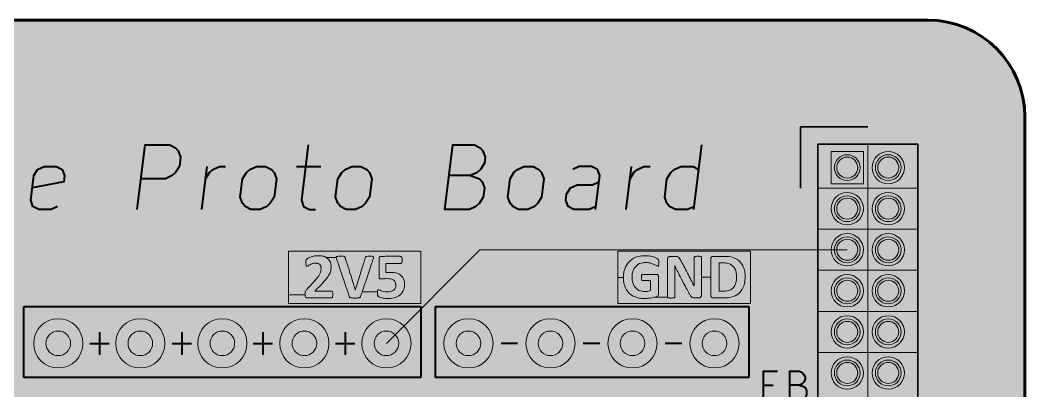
# Model space of a CAD drawing. Header units: millimetres. Extents: x 0 to 100, y -70 to 0.
# Drawn here: x 68.89 to 100, y -11.46 to 0 of the extents above; entities that cross this region are included whole.
import ezdxf

# ---------------------------------------------------------------- set-up
doc = ezdxf.new("R2010")
doc.units = ezdxf.units.MM
for name, color, linetype, lineweight, true_color in [('application board F.Cu', 8, 'Continuous', 18, 0x777779), ('application board F.Silkscreen', 18, 'Continuous', 40, 0x000000), ('application board pcb edge', 18, 'Continuous', 60, 0x000000), ('GPIO connector frame', 18, 'Continuous', 35, 0x000000), ('GPIO connector holes', 18, 'Continuous', 5, 0x000000), ('pcb board fill', 7, 'Continuous', 13, 0xefefef)]:
    doc.layers.add(name, color=color, linetype=linetype, lineweight=lineweight, true_color=true_color)

msp = doc.modelspace()

# ---------------------------------------------------------------- hatches: boundary and pattern name
at = {"layer": 'application board F.Silkscreen', "transparency": 33554687}
for points in [[(81.300373, -7.140269), (81.300373, -8.764467), (77.199628, -8.764467), (77.199628, -8.496007), (77.711226, -8.496007), (77.712462, -8.520347), (77.714993, -8.538991), (77.715791, -8.542261), (77.726044, -8.56278), (77.742886, -8.57787), (77.759264, -8.584577), (77.766369, -8.585161), (77.7822, -8.58573), (77.80601, -8.586274), (77.837056, -8.586786), (77.874591, -8.587257), (77.917871, -8.587681), (77.966151, -8.58805), (78.018684, -8.588354), (78.074727, -8.588587), (78.133533, -8.588741), (78.156812, -8.588777), (78.226073, -8.588855), (78.286484, -8.588894), (78.338666, -8.58888), (78.383241, -8.588802), (78.420828, -8.588648), (78.452048, -8.588404), (78.477524, -8.588059), (78.497874, -8.5876), (78.51372, -8.587015), (78.525684, -8.586291), (78.534385, -8.585416), (78.540444, -8.584377), (78.544483, -8.583163), (78.547122, -8.581761), (78.548122, -8.580975), (78.556165, -8.571349), (78.5619, -8.557813), (78.565613, -8.538964), (78.56759, -8.513402), (78.568121, -8.483015), (78.567911, -8.45755), (78.567075, -8.43928), (78.565306, -8.425936), (78.562297, -8.415249), (78.557739, -8.404948), (78.557467, -8.404406), (78.546812, -8.383277), (78.282821, -8.382054), (78.233806, -8.381764), (78.187744, -8.381372), (78.145484, -8.380891), (78.107877, -8.380338), (78.07577, -8.379729), (78.050014, -8.379078), (78.031456, -8.3784), (78.020946, -8.377713), (78.01883, -8.37725), (78.022037, -8.372936), (78.030955, -8.363107), (78.044524, -8.348876), (78.061687, -8.331352), (78.080845, -8.31218), (78.147375, -8.24542), (78.206848, -8.184015), (78.259664, -8.127479), (78.306224, -8.075331), (78.346928, -8.027086), (78.382178, -7.982261), (78.412372, -7.940373), (78.437913, -7.900938), (78.459199, -7.863473), (78.469472, -7.843046), (78.484804, -7.809039), (78.49624, -7.778255), (78.504382, -7.748057), (78.50983, -7.71581), (78.513184, -7.67888), (78.514758, -7.644383), (78.515575, -7.614098), (78.515693, -7.590999), (78.514964, -7.572816), (78.513243, -7.557281), (78.510382, -7.542124), (78.507306, -7.529265), (78.494996, -7.488646), (78.479598, -7.454382), (78.459425, -7.423463), (78.432788, -7.392877), (78.42821, -7.388212), (78.407862, -7.368589), (78.390167, -7.353956), (78.37184, -7.341929), (78.362557, -7.337001), (78.678564, -7.337001), (78.680754, -7.353198), (78.683905, -7.366455), (78.686272, -7.374246), (78.691474, -7.390454), (78.699325, -7.414517), (78.709638, -7.445878), (78.722229, -7.483975), (78.73691, -7.528249), (78.753496, -7.57814), (78.7718, -7.63309), (78.791637, -7.692537), (78.81282, -7.755922), (78.835163, -7.822686), (78.85848, -7.892269), (78.882585, -7.96411), (78.887197, -7.977846), (78.919843, -8.074909), (78.949736, -8.163478), (78.97686, -8.243504), (79.001198, -8.314938), (79.022731, -8.377731), (79.041444, -8.431833), (79.05732, -8.477195), (79.070341, -8.513768), (79.08049, -8.541504), (79.08775, -8.560352), (79.092104, -8.570265), (79.093057, -8.571746), (79.101712, -8.578292), (79.113774, -8.583455), (79.130219, -8.58735), (79.152022, -8.590093), (79.180156, -8.591797), (79.215597, -8.592578), (79.25932, -8.592551), (79.268941, -8.59246), (79.306195, -8.591957), (79.335225, -8.591272), (79.357277, -8.590317), (79.373597, -8.589007), (79.385432, -8.587257), (79.394028, -8.584979), (79.397609, -8.583567), (79.41082, -8.575713), (79.420864, -8.56636), (79.421964, -8.564797), (79.424594, -8.558536), (79.429981, -8.543927), (79.437908, -8.521614), (79.448161, -8.492241), (79.460523, -8.456452), (79.474779, -8.41489), (79.480407, -8.3984), (79.956148, -8.3984), (79.956192, -8.42197), (79.956528, -8.443317), (79.957372, -8.475242), (79.958963, -8.499265), (79.961942, -8.516952), (79.966953, -8.529873), (79.974635, -8.539594), (79.985632, -8.547683), (80.000585, -8.555708), (80.003036, -8.556918), (80.025699, -8.566345), (80.055224, -8.576101), (80.089059, -8.585484), (80.124654, -8.593791), (80.159455, -8.60032), (80.162582, -8.600815), (80.190827, -8.604057), (80.225524, -8.606263), (80.264089, -8.607428), (80.303938, -8.607549), (80.342486, -8.606625), (80.377149, -8.60465), (80.405342, -8.601623), (80.408587, -8.601121), (80.474713, -8.586515), (80.536051, -8.565143), (80.592021, -8.537426), (80.642043, -8.503787), (80.685535, -8.464647), (80.721917, -8.420428), (80.750608, -8.371553), (80.762467, -8.343982), (80.773204, -8.313745), (80.780943, -8.286522), (80.786117, -8.259635), (80.789162, -8.230407), (80.790513, -8.196162), (80.790689, -8.17019), (80.790406, -8.138519), (80.789541, -8.114039), (80.787885, -8.094479), (80.785234, -8.077567), (80.781379, -8.061031), (80.780442, -8.057554), (80.761141, -8.00357), (80.734587, -7.95566), (80.700886, -7.91393), (80.66014, -7.878488), (80.612453, -7.849442), (80.558324, -7.827031), (80.52539, -7.817078), (80.492672, -7.809531), (80.45832, -7.804179), (80.420484, -7.800809), (80.377313, -7.799209), (80.326957, -7.799166), (80.31662, -7.799314), (80.215996, -7.800946), (80.215996, -7.523826), (80.688836, -7.523826), (80.69841, -7.511654), (80.705594, -7.498941), (80.71067, -7.481109), (80.713832, -7.456953), (80.71527, -7.42527), (80.7154, -7.405238), (80.714178, -7.370757), (80.710551, -7.344559), (80.704187, -7.32569), (80.694754, -7.313194), (80.681919, -7.306114), (80.680876, -7.305794), (80.672374, -7.304707), (80.655512, -7.30379), (80.631267, -7.303039), (80.600614, -7.302446), (80.564532, -7.302008), (80.523996, -7.301719), (80.479982, -7.301573), (80.433469, -7.301565), (80.385432, -7.301689), (80.336847, -7.301941), (80.288692, -7.302315), (80.241943, -7.302804), (80.197577, -7.303405), (80.15657, -7.304112), (80.119899, -7.304919), (80.088541, -7.305821), (80.063471, -7.306812), (80.045668, -7.307888), (80.036107, -7.309042), (80.035099, -7.309351), (80.024092, -7.317444), (80.014461, -7.32948), (80.01379, -7.33066), (80.012081, -7.334267), (80.010616, -7.338833), (80.009377, -7.345068), (80.008345, -7.353682), (80.007501, -7.365388), (80.006826, -7.380894), (80.006303, -7.400913), (80.005911, -7.426154), (80.005632, -7.457328), (80.005448, -7.495146), (80.00534, -7.54032), (80.005289, -7.593558), (80.005276, -7.654046), (80.005331, -7.707515), (80.005489, -7.758432), (80.00574, -7.805964), (80.006076, -7.84928), (80.006486, -7.887549), (80.006962, -7.919941), (80.007495, -7.945625), (80.008074, -7.963768), (80.00869, -7.973542), (80.008896, -7.974774), (80.015694, -7.987619), (80.028228, -7.996011), (80.047449, -8.00028), (80.07431, -8.000754), (80.082877, -8.000282), (80.138054, -7.997052), (80.189879, -7.994916), (80.237264, -7.993876), (80.279116, -7.993939), (80.314346, -7.995109), (80.341862, -7.997389), (80.353319, -7.999121), (80.399026, -8.011337), (80.437247, -8.029341), (80.468039, -8.053194), (80.49146, -8.082957), (80.507565, -8.11869), (80.516411, -8.160455), (80.517707, -8.174925), (80.517062, -8.223358), (80.508732, -8.266322), (80.492845, -8.303702), (80.469529, -8.33538), (80.438913, -8.361241), (80.401124, -8.381168), (80.35629, -8.395045), (80.30454, -8.402756), (80.264875, -8.404421), (80.197356, -8.400771), (80.13343, -8.388993), (80.071155, -8.368648), (80.032775, -8.35166), (80.00946, -8.341151), (79.9925, -8.335862), (79.980335, -8.335812), (79.971404, -8.34102), (79.964148, -8.351505), (79.963631, -8.352498), (79.960344, -8.360141), (79.95809, -8.369198), (79.956736, -8.38138), (79.956148, -8.3984), (79.480407, -8.3984), (79.490713, -8.368201), (79.50811, -8.317027), (79.526752, -8.262013), (79.546426, -8.203803), (79.566915, -8.14304), (79.588004, -8.08037), (79.609476, -8.016435), (79.631116, -7.951879), (79.652709, -7.887348), (79.674038, -7.823484), (79.694888, -7.760931), (79.715044, -7.700334), (79.734288, -7.642337), (79.752407, -7.587583), (79.769184, -7.536717), (79.784403, -7.490383), (79.79785, -7.449224), (79.809307, -7.413884), (79.818559, -7.385008), (79.825391, -7.363239), (79.829586, -7.349222), (79.830919, -7.343885), (79.831707, -7.329142), (79.829046, -7.319857), (79.824041, -7.314063), (79.810779, -7.307014), (79.78918, -7.301788), (79.760226, -7.298501), (79.724896, -7.297266), (79.687218, -7.298058), (79.652165, -7.300336), (79.625574, -7.303827), (79.606488, -7.308776), (79.59395, -7.315423), (79.587317, -7.323359), (79.585351, -7.32896), (79.580766, -7.343017), (79.573747, -7.36494), (79.564478, -7.39414), (79.553145, -7.430028), (79.539934, -7.472013), (79.525029, -7.519506), (79.508615, -7.571918), (79.490878, -7.628659), (79.472004, -7.68914), (79.452176, -7.75277), (79.431581, -7.81896), (79.427646, -7.831618), (79.406961, -7.898106), (79.387027, -7.962064), (79.368028, -8.02291), (79.350146, -8.080063), (79.333566, -8.132941), (79.318469, -8.180962), (79.30504, -8.223545), (79.293461, -8.260107), (79.283916, -8.290068), (79.276588, -8.312844), (79.27166, -8.327856), (79.269315, -8.334519), (79.269172, -8.3348), (79.267354, -8.33087), (79.262897, -8.318479), (79.255987, -8.298203), (79.246811, -8.270621), (79.235557, -8.236309), (79.222411, -8.195845), (79.20756, -8.149806), (79.19119, -8.09877), (79.173489, -8.043313), (79.154644, -7.984014), (79.13484, -7.92145), (79.114266, -7.856198), (79.112883, -7.851802), (79.092077, -7.785712), (79.071933, -7.721801), (79.05265, -7.660694), (79.034425, -7.603015), (79.017456, -7.549387), (79.001941, -7.500435), (78.988078, -7.456781), (78.976065, -7.419051), (78.9661, -7.387868), (78.95838, -7.363856), (78.953105, -7.347638), (78.950485, -7.339879), (78.945454, -7.327531), (78.939736, -7.317967), (78.932127, -7.310835), (78.921419, -7.30578), (78.906408, -7.302448), (78.885885, -7.300485), (78.858647, -7.299538), (78.823485, -7.299253), (78.811988, -7.299243), (78.771188, -7.299579), (78.739016, -7.300876), (78.714643, -7.303569), (78.697239, -7.308094), (78.685977, -7.314884), (78.680028, -7.324375), (78.678564, -7.337001), (78.362557, -7.337001), (78.349595, -7.33012), (78.345244, -7.32799), (78.31386, -7.313718), (78.284679, -7.302849), (78.255577, -7.294967), (78.22443, -7.289657), (78.189117, -7.286501), (78.147514, -7.285084), (78.125373, -7.284902), (78.091432, -7.284979), (78.064779, -7.285502), (78.043238, -7.286638), (78.02463, -7.288557), (78.006779, -7.291428), (77.987505, -7.295419), (77.986249, -7.2957), (77.940201, -7.307508), (77.895673, -7.321761), (77.854226, -7.337794), (77.817422, -7.35494), (77.786821, -7.372534), (77.763984, -7.389909), (77.762833, -7.39099), (77.751986, -7.402999), (77.744147, -7.416358), (77.738961, -7.432684), (77.736072, -7.453596), (77.735125, -7.480713), (77.73572, -7.514355), (77.737693, -7.550106), (77.741286, -7.576987), (77.746949, -7.595528), (77.755132, -7.606256), (77.766285, -7.609699), (77.780856, -7.606387), (77.799297, -7.596848), (77.803631, -7.594149), (77.831183, -7.577925), (77.862673, -7.56149), (77.894879, -7.546387), (77.924577, -7.534157), (77.940698, -7.528575), (77.966188, -7.522436), (77.99681, -7.517809), (78.021764, -7.515675), (78.046526, -7.514728), (78.065351, -7.515254), (78.081703, -7.51757), (78.099043, -7.521993), (78.102666, -7.523076), (78.137316, -7.538097), (78.165654, -7.560165), (78.187603, -7.589214), (78.192585, -7.598574), (78.198298, -7.610902), (78.20209, -7.621818), (78.20435, -7.633773), (78.205465, -7.649221), (78.205822, -7.670614), (78.205839, -7.682457), (78.204308, -7.72241), (78.19921, -7.757475), (78.189707, -7.791113), (78.174964, -7.826786), (78.166986, -7.843252), (78.155847, -7.864877), (78.144599, -7.885204), (78.132638, -7.904988), (78.119361, -7.924983), (78.104165, -7.945943), (78.086445, -7.968624), (78.065599, -7.99378), (78.041022, -8.022165), (78.012111, -8.054535), (77.978263, -8.091643), (77.938874, -8.134244), (77.906005, -8.169533), (77.875193, -8.202697), (77.845812, -8.234614), (77.818623, -8.264437), (77.794386, -8.29132), (77.773862, -8.314415), (77.75781, -8.332876), (77.746991, -8.345855), (77.743074, -8.351024), (77.732212, -8.369171), (77.722746, -8.388821), (77.718214, -8.401077), (77.714779, -8.418505), (77.712436, -8.442116), (77.711235, -8.46894), (77.711226, -8.496007), (77.199628, -8.496007), (77.199628, -7.140269)], [(91.500373, -7.140269), (91.500373, -8.764467), (87.399628, -8.764467), (87.399628, -7.959471), (87.572708, -7.959471), (87.572788, -7.998028), (87.573096, -8.028721), (87.573732, -8.053153), (87.574795, -8.07293), (87.576384, -8.089656), (87.578601, -8.104937), (87.581544, -8.120376), (87.583189, -8.128065), (87.604337, -8.205742), (87.632262, -8.276847), (87.666879, -8.341296), (87.708106, -8.399008), (87.755857, -8.4499), (87.810049, -8.493889), (87.870599, -8.530893), (87.937421, -8.560829), (88.010431, -8.583614), (88.057048, -8.593796), (88.08038, -8.598096), (88.099429, -8.601363), (88.116061, -8.603719), (88.132142, -8.605284), (88.149535, -8.606181), (88.170108, -8.60653), (88.195725, -8.606454), (88.228252, -8.606074), (88.242506, -8.60588), (88.284353, -8.605024), (88.318851, -8.603628), (88.348114, -8.601541), (88.374256, -8.59861), (88.399391, -8.594683), (88.400195, -8.594541), (88.447143, -8.585357), (88.492411, -8.574915), (88.528627, -8.565217), (88.933856, -8.565217), (88.944156, -8.574813), (88.956085, -8.582271), (88.970778, -8.587117), (88.971384, -8.587223), (88.983952, -8.589604), (88.992449, -8.591728), (88.993047, -8.591947), (89.001948, -8.593284), (89.017984, -8.593691), (89.038878, -8.5933), (89.062354, -8.592242), (89.086134, -8.590648), (89.107943, -8.588651), (89.125504, -8.586381), (89.13654, -8.58397), (89.137472, -8.583612), (89.142232, -8.581797), (89.146452, -8.580297), (89.150161, -8.578563), (89.153389, -8.576046), (89.156167, -8.572196), (89.158525, -8.566464), (89.160491, -8.558301), (89.162098, -8.547158), (89.163373, -8.532485), (89.164348, -8.513732), (89.165052, -8.490352), (89.165515, -8.461794), (89.165767, -8.427509), (89.165839, -8.386947), (89.16576, -8.339561), (89.16556, -8.284799), (89.165269, -8.222113), (89.164916, -8.150955), (89.164605, -8.086273), (89.164261, -8.019826), (89.163863, -7.955931), (89.16342, -7.895243), (89.162939, -7.838413), (89.162427, -7.786093), (89.161894, -7.738935), (89.161345, -7.697592), (89.16079, -7.662716), (89.160235, -7.634958), (89.159689, -7.614971), (89.159159, -7.603407), (89.158849, -7.600774), (89.157611, -7.59268), (89.159437, -7.590119), (89.163094, -7.594195), (89.168699, -7.604876), (89.174984, -7.619715), (89.182775, -7.639109), (89.192179, -7.660984), (89.203465, -7.685871), (89.216901, -7.714303), (89.232756, -7.746812), (89.251298, -7.78393), (89.272795, -7.826191), (89.297516, -7.874125), (89.325729, -7.928266), (89.357702, -7.989147), (89.393704, -8.057298), (89.431595, -8.12872), (89.460068, -8.182238), (89.487676, -8.234005), (89.514038, -8.283312), (89.538771, -8.329454), (89.561496, -8.371721), (89.581829, -8.409407), (89.599391, -8.441803), (89.613799, -8.468202), (89.624672, -8.487896), (89.63163, -8.500178), (89.633077, -8.502607), (89.646083, -8.521711), (89.660897, -8.540335), (89.67453, -8.554752), (89.675807, -8.555901), (89.689037, -8.566558), (89.702435, -8.57472), (89.717496, -8.580703), (89.735715, -8.584822), (89.758586, -8.587393), (89.787605, -8.588733), (89.824264, -8.589156), (89.833233, -8.589158), (89.869952, -8.588806), (89.898592, -8.587665), (89.920533, -8.585462), (89.937154, -8.581921), (89.949832, -8.57677), (89.959947, -8.569733), (89.967148, -8.562529), (89.970428, -8.558933), (89.973376, -8.555586), (89.976009, -8.551991), (89.978346, -8.547648), (89.980403, -8.542059), (89.9822, -8.534727), (89.983752, -8.525152), (89.985079, -8.512837), (89.986198, -8.497282), (89.987126, -8.47799), (89.987881, -8.454462), (89.988481, -8.426199), (89.988944, -8.392704), (89.989287, -8.353478), (89.989528, -8.308022), (89.989685, -8.255838), (89.989775, -8.196428), (89.989816, -8.129293), (89.989826, -8.053936), (89.989823, -7.969857), (89.989822, -7.944066), (90.273938, -7.944066), (90.273947, -8.031689), (90.273978, -8.110335), (90.274037, -8.180499), (90.27413, -8.242675), (90.274263, -8.297356), (90.274443, -8.345036), (90.274676, -8.386209), (90.274968, -8.42137), (90.275324, -8.451013), (90.275751, -8.47563), (90.276256, -8.495717), (90.276843, -8.511767), (90.277521, -8.524275), (90.278293, -8.533733), (90.279168, -8.540637), (90.28015, -8.54548), (90.281246, -8.548756), (90.281449, -8.549203), (90.295536, -8.568075), (90.316993, -8.581745), (90.325616, -8.585004), (90.332764, -8.585783), (90.348376, -8.586437), (90.371445, -8.586956), (90.400967, -8.58733), (90.435934, -8.58755), (90.475342, -8.587605), (90.518183, -8.587487), (90.555686, -8.587248), (90.611517, -8.586735), (90.658827, -8.586133), (90.698567, -8.585411), (90.731686, -8.584533), (90.759134, -8.583467), (90.781862, -8.582178), (90.800819, -8.580632), (90.816956, -8.578797), (90.824666, -8.577699), (90.898832, -8.563677), (90.965341, -8.545255), (91.025128, -8.522014), (91.07913, -8.493535), (91.128282, -8.4594), (91.169115, -8.423527), (91.212767, -8.374847), (91.249877, -8.32006), (91.280596, -8.258855), (91.305078, -8.190921), (91.323473, -8.115946), (91.325836, -8.103415), (91.330215, -8.072411), (91.333535, -8.034881), (91.335779, -7.992964), (91.336932, -7.948798), (91.336975, -7.904521), (91.335893, -7.86227), (91.333667, -7.824183), (91.330282, -7.792398), (91.328387, -7.780781), (91.315711, -7.723192), (91.300211, -7.671751), (91.280873, -7.623312), (91.270753, -7.601866), (91.236406, -7.542107), (91.195628, -7.489115), (91.14834, -7.442842), (91.094468, -7.403237), (91.033933, -7.37025), (90.96666, -7.343832), (90.892572, -7.323933), (90.825631, -7.312303), (90.809306, -7.310351), (90.791034, -7.308727), (90.769831, -7.3074), (90.74471, -7.306343), (90.714688, -7.305526), (90.678778, -7.30492), (90.635995, -7.304495), (90.585355, -7.304223), (90.548584, -7.304116), (90.497161, -7.304016), (90.454345, -7.303983), (90.419272, -7.30405), (90.391078, -7.304252), (90.368899, -7.304622), (90.351871, -7.305193), (90.339129, -7.306), (90.329811, -7.307077), (90.323053, -7.308456), (90.317989, -7.310172), (90.313757, -7.312259), (90.311836, -7.313362), (90.297723, -7.324217), (90.285499, -7.337647), (90.284608, -7.338922), (90.273938, -7.354756), (90.273938, -7.944066), (89.989822, -7.944066), (89.989821, -7.924108), (89.989818, -7.836829), (89.989805, -7.758524), (89.989773, -7.6887), (89.989715, -7.62686), (89.989623, -7.572508), (89.989491, -7.52515), (89.98931, -7.48429), (89.989073, -7.449433), (89.988773, -7.420082), (89.988401, -7.395744), (89.987952, -7.375922), (89.987416, -7.36012), (89.986786, -7.347844), (89.986055, -7.338599), (89.985216, -7.331887), (89.984261, -7.327216), (89.983182, -7.324087), (89.981972, -7.322008), (89.980658, -7.320516), (89.970398, -7.312988), (89.956046, -7.307557), (89.93629, -7.303987), (89.909813, -7.302046), (89.875302, -7.301498), (89.873807, -7.301502), (89.839697, -7.302264), (89.813433, -7.304533), (89.793465, -7.308622), (89.778244, -7.314847), (89.766483, -7.323283), (89.764874, -7.32486), (89.763458, -7.326879), (89.762225, -7.329912), (89.761163, -7.334529), (89.760265, -7.341302), (89.759519, -7.350802), (89.758916, -7.3636), (89.758446, -7.380267), (89.7581, -7.401373), (89.757866, -7.427491), (89.757735, -7.459191), (89.757698, -7.497043), (89.757744, -7.54162), (89.757864, -7.593492), (89.758048, -7.65323), (89.758285, -7.721405), (89.75851, -7.783152), (89.758783, -7.858559), (89.759013, -7.925031), (89.759189, -7.983102), (89.759301, -8.033308), (89.759341, -8.076184), (89.759299, -8.112264), (89.759165, -8.142083), (89.75893, -8.166177), (89.758586, -8.18508), (89.758121, -8.199328), (89.757527, -8.209455), (89.756795, -8.215996), (89.755915, -8.219488), (89.754878, -8.220463), (89.753674, -8.219458), (89.752293, -8.217007), (89.75093, -8.214089), (89.738955, -8.188502), (89.723566, -8.15665), (89.705154, -8.119287), (89.684115, -8.077165), (89.66084, -8.031037), (89.635724, -7.981657), (89.609159, -7.929778), (89.58154, -7.876154), (89.55326, -7.821536), (89.524712, -7.766678), (89.49629, -7.712334), (89.468387, -7.659257), (89.441397, -7.608199), (89.415712, -7.559914), (89.391728, -7.515156), (89.369836, -7.474676), (89.35043, -7.439229), (89.333904, -7.409567), (89.320652, -7.386444), (89.311066, -7.370612), (89.307551, -7.365357), (89.283228, -7.339003), (89.252668, -7.319374), (89.236913, -7.31266), (89.22803, -7.30995), (89.216915, -7.307884), (89.202218, -7.306373), (89.182589, -7.305325), (89.156676, -7.304653), (89.12313, -7.304265), (89.10896, -7.304179), (89.074478, -7.304032), (89.048056, -7.304072), (89.028286, -7.304422), (89.013759, -7.305207), (89.003066, -7.306549), (88.994796, -7.308573), (88.987542, -7.311403), (88.979893, -7.315162), (88.979061, -7.31559), (88.960293, -7.327946), (88.947364, -7.343787), (88.94483, -7.348298), (88.933856, -7.369051), (88.933856, -8.565217), (88.528627, -8.565217), (88.534415, -8.563667), (88.571574, -8.552066), (88.602305, -8.540566), (88.623, -8.530764), (88.63863, -8.51856), (88.650223, -8.503078), (88.650228, -8.503069), (88.652088, -8.499038), (88.653673, -8.494307), (88.655003, -8.488132), (88.656103, -8.479765), (88.656993, -8.468461), (88.657695, -8.453473), (88.658232, -8.434056), (88.658625, -8.409464), (88.658897, -8.37895), (88.659069, -8.341768), (88.659164, -8.297173), (88.659203, -8.244418), (88.65921, -8.198602), (88.659198, -8.139196), (88.659149, -8.088513), (88.65904, -8.045807), (88.658848, -8.010332), (88.658551, -7.98134), (88.658128, -7.958085), (88.657556, -7.939819), (88.656812, -7.925797), (88.655875, -7.915271), (88.654722, -7.907495), (88.65333, -7.901721), (88.651679, -7.897203), (88.650131, -7.893945), (88.646271, -7.886425), (88.642469, -7.88009), (88.637929, -7.874842), (88.631858, -7.870585), (88.62346, -7.867223), (88.611941, -7.86466), (88.596504, -7.8628), (88.576356, -7.861546), (88.5507, -7.860802), (88.518743, -7.860471), (88.479689, -7.860459), (88.432743, -7.860668), (88.377971, -7.860996), (88.146453, -7.862398), (88.136539, -7.875678), (88.131948, -7.883234), (88.12882, -7.892711), (88.126778, -7.906217), (88.125445, -7.92586), (88.124846, -7.940922), (88.124958, -7.980198), (88.128222, -8.011354), (88.134588, -8.034083), (88.141787, -8.045889), (88.144773, -8.048385), (88.149421, -8.050327), (88.15684, -8.051784), (88.168136, -8.052824), (88.184417, -8.053515), (88.206791, -8.053925), (88.236364, -8.054123), (88.274245, -8.054176), (88.403505, -8.054176), (88.403505, -8.356226), (88.37391, -8.368028), (88.342863, -8.378983), (88.312578, -8.386315), (88.280039, -8.390523), (88.24223, -8.392107), (88.2283, -8.39214), (88.163939, -8.387747), (88.104586, -8.375385), (88.050465, -8.35526), (88.001799, -8.327578), (87.958814, -8.292544), (87.921734, -8.250363), (87.890782, -8.201242), (87.866183, -8.145385), (87.84816, -8.082998), (87.839636, -8.035964), (87.836353, -8.000623), (87.835346, -7.95982), (87.836469, -7.916512), (87.839577, -7.873654), (87.844525, -7.834201), (87.851165, -7.801108), (87.851234, -7.800839), (87.871428, -7.739504), (87.898568, -7.684158), (87.932279, -7.635156), (87.972181, -7.592853), (88.017898, -7.557603), (88.06905, -7.529762), (88.125261, -7.509684), (88.171774, -7.499735), (88.198604, -7.497048), (88.23182, -7.496009), (88.268601, -7.496497), (88.306124, -7.498389), (88.341568, -7.501563), (88.372109, -7.505899), (88.386932, -7.509014), (88.451545, -7.528106), (88.515849, -7.553375), (88.570245, -7.579421), (88.593947, -7.591529), (88.610794, -7.599752), (88.622328, -7.604591), (88.630089, -7.606545), (88.635617, -7.606114), (88.640452, -7.603799), (88.642089, -7.602752), (88.651406, -7.592518), (88.658016, -7.575437), (88.66203, -7.550893), (88.663557, -7.518273), (88.663045, -7.485467), (88.66114, -7.452173), (88.657308, -7.426439), (88.65034, -7.406384), (88.63903, -7.390124), (88.622169, -7.375778), (88.598551, -7.361464), (88.576021, -7.349788), (88.526536, -7.328871), (88.46998, -7.311623), (88.408094, -7.298244), (88.342618, -7.288931), (88.275294, -7.283886), (88.207862, -7.283306), (88.142063, -7.287391), (88.090977, -7.294287), (88.020022, -7.31054), (87.951334, -7.33421), (87.886358, -7.3646), (87.826538, -7.401018), (87.773319, -7.442769), (87.763626, -7.451669), (87.715387, -7.503626), (87.673305, -7.562532), (87.637618, -7.627939), (87.608562, -7.699404), (87.586377, -7.77648), (87.583547, -7.789001), (87.580131, -7.80552), (87.57751, -7.820853), (87.575581, -7.836621), (87.574242, -7.854446), (87.57339, -7.875949), (87.57292, -7.902753), (87.57273, -7.936478), (87.572708, -7.959471), (87.399628, -7.959471), (87.399628, -7.140269)], [(90.611326, -7.504967), (90.665506, -7.505629), (90.711763, -7.507661), (90.751575, -7.511302), (90.786424, -7.516795), (90.817787, -7.524379), (90.847146, -7.534296), (90.875979, -7.546788), (90.880053, -7.548753), (90.919777, -7.572747), (90.957126, -7.604067), (90.989958, -7.640574), (91.016131, -7.680127), (91.02117, -7.689808), (91.036468, -7.723639), (91.04821, -7.756621), (91.056839, -7.790861), (91.062798, -7.828465), (91.06653, -7.87154), (91.06828, -7.913951), (91.068544, -7.976187), (91.065657, -8.030943), (91.059347, -8.079759), (91.04934, -8.124179), (91.035362, -8.165744), (91.017142, -8.205996), (91.016198, -8.207839), (90.998128, -8.237131), (90.974463, -8.266994), (90.947451, -8.295095), (90.91934, -8.319099), (90.892378, -8.336673), (90.891763, -8.336996), (90.858926, -8.35173), (90.82178, -8.363602), (90.779403, -8.37276), (90.730872, -8.379351), (90.675265, -8.383522), (90.611659, -8.38542), (90.587649, -8.385575), (90.529642, -8.385645), (90.529642, -7.504884)]]:
    msp.add_hatch(color=256, dxfattribs=at).paths.add_polyline_path(points, flags=0)
at = {"layer": 'pcb board fill', "transparency": 33554687}
h = msp.add_hatch(color=256, dxfattribs=at)
edge = h.paths.add_edge_path(flags=0)
edge.add_line((100, -67.01), (100, -35.01))
edge.add_line((100, -35.01), (100, -3))
edge.add_arc((97, -3), 3, 0, 90)
edge.add_line((97, 0), (50, 0))
edge.add_line((50, 0), (3, 0))
edge.add_arc((3, -3), 3, 90, 180)
edge.add_line((0, -3), (0, -32))
edge.add_arc((3, -32), 3, 180, 270)
edge.add_line((3, -35), (7, -35))
edge.add_arc((7, -38), 3, 0, 90, ccw=False)
edge.add_line((10, -38), (10, -57))
edge.add_arc((13, -57), 3, 180, 270)
edge.add_line((13, -60), (15, -60))
edge.add_arc((15, -63), 3, 0, 90, ccw=False)
edge.add_line((18, -63), (18, -68))
edge.add_arc((20, -68), 2, 180, 270)
edge.add_line((20, -70), (50, -70))
edge.add_line((50, -70), (97, -70.000025))
edge.add_arc((96.9974, -66.9974), 3.002626, 270.0496133, 359.7595675)

# ---------------------------------------------------------------- linework, layer by layer
at = {"layer": 'application board F.Cu', "flags": 128}
for points in [[(95, -4.06), (95, -5.06), (94, -5.06), (94, -4.06), (95, -4.06)], [(83.124, -7.1), (80.23, -9.994)], [(94.5, -7.1), (83.124, -7.1)]]:
    msp.add_lwpolyline(points, dxfattribs=at)
at = {"layer": 'application board F.Cu'}
for centre, radius in [((94.5, -4.56), 0.325), ((95.77, -4.56), 0.5), ((95.77, -4.56), 0.325), ((94.5, -5.83), 0.5), ((94.5, -5.83), 0.325), ((95.77, -5.83), 0.5), ((95.77, -5.83), 0.325), ((94.5, -7.1), 0.5), ((94.5, -7.1), 0.325), ((95.77, -7.1), 0.5), ((95.77, -7.1), 0.325), ((94.5, -8.37), 0.5), ((94.5, -8.37), 0.325), ((95.77, -8.37), 0.5), ((95.77, -8.37), 0.325), ((70.07, -9.994), 0.762), ((72.61, -9.994), 0.762), ((75.15, -9.994), 0.762), ((77.69, -9.994), 0.762), ((80.23, -9.994), 0.762), ((82.77, -9.994), 0.762), ((85.31, -9.994), 0.762), ((87.85, -9.994), 0.762), ((90.39, -9.994), 0.762), ((94.5, -9.64), 0.5), ((94.5, -9.64), 0.325), ((95.77, -9.64), 0.5), ((95.77, -9.64), 0.325), ((70.07, -9.994), 0.381), ((72.61, -9.994), 0.381), ((75.15, -9.994), 0.381), ((77.69, -9.994), 0.381), ((80.23, -9.994), 0.381), ((82.77, -9.994), 0.381), ((85.31, -9.994), 0.381), ((87.85, -9.994), 0.381), ((90.39, -9.994), 0.381), ((94.5, -10.91), 0.5), ((95.77, -10.91), 0.5), ((94.5, -10.91), 0.325), ((95.77, -10.91), 0.325)]:
    msp.add_circle(centre, radius, dxfattribs=at)
at = {"layer": 'application board F.Silkscreen', "flags": 128}
for points in [[(72.513035, -5.854761), (72.763035, -3.854761), (73.52494, -3.854761), (73.703511, -3.95), (73.786845, -4.045238), (73.858273, -4.235714), (73.822559, -4.521428), (73.703511, -4.711904), (73.596369, -4.807142), (73.393988, -4.90238), (72.632083, -4.90238)], [(77.810654, -3.854761), (77.596369, -5.569047), (77.667797, -5.759523), (77.846369, -5.854761), (78.036845, -5.854761)], [(82.834464, -4.807142), (83.108273, -4.90238), (83.191607, -4.997619), (83.263035, -5.188095), (83.227321, -5.473809), (83.108273, -5.664285), (83.00113, -5.759523), (82.79875, -5.854761), (82.036845, -5.854761), (82.286845, -3.854761), (82.953511, -3.854761), (83.132083, -3.95), (83.215416, -4.045238), (83.286845, -4.235714), (83.263035, -4.42619), (83.143988, -4.616666), (83.036845, -4.711904), (82.834464, -4.807142), (82.167797, -4.807142)], [(89.75113, -5.854761), (90.00113, -3.854761)], [(70.04875, -5.759523), (69.846369, -5.854761), (69.465416, -5.854761), (69.286845, -5.759523), (69.215416, -5.569047), (69.310654, -4.807142), (69.429702, -4.616666), (69.632083, -4.521428), (70.013035, -4.521428), (70.191607, -4.616666), (70.263035, -4.807142), (70.239226, -4.997619), (69.263035, -5.188095)], [(74.513035, -5.854761), (74.679702, -4.521428)], [(74.632083, -4.90238), (74.75113, -4.711904), (74.858273, -4.616666), (75.060654, -4.521428), (75.25113, -4.521428)], [(76.036845, -5.854761), (75.858273, -5.759523), (75.77494, -5.664285), (75.703511, -5.473809), (75.77494, -4.90238), (75.893988, -4.711904), (76.00113, -4.616666), (76.203511, -4.521428), (76.489226, -4.521428), (76.667797, -4.616666), (76.75113, -4.711904), (76.822559, -4.90238), (76.75113, -5.473809), (76.632083, -5.664285), (76.52494, -5.759523), (76.322559, -5.854761), (76.036845, -5.854761)], [(77.441607, -4.521428), (78.203511, -4.521428)], [(78.989226, -5.854761), (78.810654, -5.759523), (78.727321, -5.664285), (78.655892, -5.473809), (78.727321, -4.90238), (78.846369, -4.711904), (78.953511, -4.616666), (79.155892, -4.521428), (79.441607, -4.521428), (79.620178, -4.616666), (79.703511, -4.711904), (79.77494, -4.90238), (79.703511, -5.473809), (79.584464, -5.664285), (79.477321, -5.759523), (79.27494, -5.854761), (78.989226, -5.854761)], [(84.322559, -5.854761), (84.143988, -5.759523), (84.060654, -5.664285), (83.989226, -5.473809), (84.060654, -4.90238), (84.179702, -4.711904), (84.286845, -4.616666), (84.489226, -4.521428), (84.77494, -4.521428), (84.953511, -4.616666), (85.036845, -4.711904), (85.108273, -4.90238), (85.036845, -5.473809), (84.917797, -5.664285), (84.810654, -5.759523), (84.608273, -5.854761), (84.322559, -5.854761)], [(86.703511, -5.854761), (86.834464, -4.807142), (86.763035, -4.616666), (86.584464, -4.521428), (86.203511, -4.521428), (86.00113, -4.616666)], [(87.655892, -5.854761), (87.822559, -4.521428)], [(87.77494, -4.90238), (87.893988, -4.711904), (88.00113, -4.616666), (88.203511, -4.521428), (88.393988, -4.521428)], [(89.763035, -5.759523), (89.560654, -5.854761), (89.179702, -5.854761), (89.00113, -5.759523), (88.917797, -5.664285), (88.846369, -5.473809), (88.917797, -4.90238), (89.036845, -4.711904), (89.143988, -4.616666), (89.346369, -4.521428), (89.727321, -4.521428), (89.905892, -4.616666)], [(86.715416, -5.759523), (86.513035, -5.854761), (86.036845, -5.854761), (85.858273, -5.759523), (85.786845, -5.569047), (85.810654, -5.378571), (85.929702, -5.188095), (86.132083, -5.092857), (86.608273, -5.092857), (86.810654, -4.997619)], [(69, -11.05), (69, -8.85)], [(69, -8.85), (81.3, -8.85)], [(81.3, -8.85), (81.3, -11.05)], [(81.75, -11.05), (81.75, -8.85)], [(81.75, -8.85), (91.45, -8.85)], [(91.45, -8.85), (91.45, -11.05)], [(71.35, -9.65), (71.35, -10.35)], [(73.9, -9.65), (73.9, -10.35)], [(76.4, -9.65), (76.4, -10.35)], [(78.95, -9.65), (78.95, -10.35)], [(71.05, -10), (71.65, -10)], [(73.6, -10), (74.2, -10)], [(76.1, -10), (76.7, -10)], [(78.65, -10), (79.25, -10)], [(84.294, -9.994), (83.786, -9.994)], [(86.834, -9.994), (86.326, -9.994)], [(89.374, -9.994), (88.866, -9.994)], [(92.335714, -11.757142), (91.907142, -11.757142), (91.907142, -10.857142), (92.335714, -10.857142)], [(93.021428, -11.285714), (93.15, -11.328571), (93.192857, -11.371428), (93.235714, -11.457142), (93.235714, -11.585714), (93.192857, -11.671428), (93.15, -11.714285), (93.064285, -11.757142), (92.721428, -11.757142), (92.721428, -10.857142), (93.021428, -10.857142), (93.107142, -10.9), (93.15, -10.942857), (93.192857, -11.028571), (93.192857, -11.114285), (93.15, -11.2), (93.107142, -11.242857), (93.021428, -11.285714), (92.721428, -11.285714)], [(81.3, -11.05), (69, -11.05)], [(91.45, -11.05), (81.75, -11.05)], [(91.907142, -11.285714), (92.207142, -11.285714)]]:
    msp.add_lwpolyline(points, dxfattribs=at)
at = {"layer": 'application board F.Silkscreen', "lineweight": 0, "flags": 128}
for points in [[(81.300373, -7.140269), (81.300373, -8.764467), (77.199628, -8.764467), (77.199628, -8.496007), (77.711226, -8.496007), (77.712462, -8.520347), (77.714993, -8.538991), (77.715791, -8.542261), (77.726044, -8.56278), (77.742886, -8.57787), (77.759264, -8.584577), (77.766369, -8.585161), (77.7822, -8.58573), (77.80601, -8.586274), (77.837056, -8.586786), (77.874591, -8.587257), (77.917871, -8.587681), (77.966151, -8.58805), (78.018684, -8.588354), (78.074727, -8.588587), (78.133533, -8.588741), (78.156812, -8.588777), (78.226073, -8.588855), (78.286484, -8.588894), (78.338666, -8.58888), (78.383241, -8.588802), (78.420828, -8.588648), (78.452048, -8.588404), (78.477524, -8.588059), (78.497874, -8.5876), (78.51372, -8.587015), (78.525684, -8.586291), (78.534385, -8.585416), (78.540444, -8.584377), (78.544483, -8.583163), (78.547122, -8.581761), (78.548122, -8.580975), (78.556165, -8.571349), (78.5619, -8.557813), (78.565613, -8.538964), (78.56759, -8.513402), (78.568121, -8.483015), (78.567911, -8.45755), (78.567075, -8.43928), (78.565306, -8.425936), (78.562297, -8.415249), (78.557739, -8.404948), (78.557467, -8.404406), (78.546812, -8.383277), (78.282821, -8.382054), (78.233806, -8.381764), (78.187744, -8.381372), (78.145484, -8.380891), (78.107877, -8.380338), (78.07577, -8.379729), (78.050014, -8.379078), (78.031456, -8.3784), (78.020946, -8.377713), (78.01883, -8.37725), (78.022037, -8.372936), (78.030955, -8.363107), (78.044524, -8.348876), (78.061687, -8.331352), (78.080845, -8.31218), (78.147375, -8.24542), (78.206848, -8.184015), (78.259664, -8.127479), (78.306224, -8.075331), (78.346928, -8.027086), (78.382178, -7.982261), (78.412372, -7.940373), (78.437913, -7.900938), (78.459199, -7.863473), (78.469472, -7.843046), (78.484804, -7.809039), (78.49624, -7.778255), (78.504382, -7.748057), (78.50983, -7.71581), (78.513184, -7.67888), (78.514758, -7.644383), (78.515575, -7.614098), (78.515693, -7.590999), (78.514964, -7.572816), (78.513243, -7.557281), (78.510382, -7.542124), (78.507306, -7.529265), (78.494996, -7.488646), (78.479598, -7.454382), (78.459425, -7.423463), (78.432788, -7.392877), (78.42821, -7.388212), (78.407862, -7.368589), (78.390167, -7.353956), (78.37184, -7.341929), (78.362557, -7.337001), (78.678564, -7.337001), (78.680754, -7.353198), (78.683905, -7.366455), (78.686272, -7.374246), (78.691474, -7.390454), (78.699325, -7.414517), (78.709638, -7.445878), (78.722229, -7.483975), (78.73691, -7.528249), (78.753496, -7.57814), (78.7718, -7.63309), (78.791637, -7.692537), (78.81282, -7.755922), (78.835163, -7.822686), (78.85848, -7.892269), (78.882585, -7.96411), (78.887197, -7.977846), (78.919843, -8.074909), (78.949736, -8.163478), (78.97686, -8.243504), (79.001198, -8.314938), (79.022731, -8.377731), (79.041444, -8.431833), (79.05732, -8.477195), (79.070341, -8.513768), (79.08049, -8.541504), (79.08775, -8.560352), (79.092104, -8.570265), (79.093057, -8.571746), (79.101712, -8.578292), (79.113774, -8.583455), (79.130219, -8.58735), (79.152022, -8.590093), (79.180156, -8.591797), (79.215597, -8.592578), (79.25932, -8.592551), (79.268941, -8.59246), (79.306195, -8.591957), (79.335225, -8.591272), (79.357277, -8.590317), (79.373597, -8.589007), (79.385432, -8.587257), (79.394028, -8.584979), (79.397609, -8.583567), (79.41082, -8.575713), (79.420864, -8.56636), (79.421964, -8.564797), (79.424594, -8.558536), (79.429981, -8.543927), (79.437908, -8.521614), (79.448161, -8.492241), (79.460523, -8.456452), (79.474779, -8.41489), (79.480407, -8.3984), (79.956148, -8.3984), (79.956192, -8.42197), (79.956528, -8.443317), (79.957372, -8.475242), (79.958963, -8.499265), (79.961942, -8.516952), (79.966953, -8.529873), (79.974635, -8.539594), (79.985632, -8.547683), (80.000585, -8.555708), (80.003036, -8.556918), (80.025699, -8.566345), (80.055224, -8.576101), (80.089059, -8.585484), (80.124654, -8.593791), (80.159455, -8.60032), (80.162582, -8.600815), (80.190827, -8.604057), (80.225524, -8.606263), (80.264089, -8.607428), (80.303938, -8.607549), (80.342486, -8.606625), (80.377149, -8.60465), (80.405342, -8.601623), (80.408587, -8.601121), (80.474713, -8.586515), (80.536051, -8.565143), (80.592021, -8.537426), (80.642043, -8.503787), (80.685535, -8.464647), (80.721917, -8.420428), (80.750608, -8.371553), (80.762467, -8.343982), (80.773204, -8.313745), (80.780943, -8.286522), (80.786117, -8.259635), (80.789162, -8.230407), (80.790513, -8.196162), (80.790689, -8.17019), (80.790406, -8.138519), (80.789541, -8.114039), (80.787885, -8.094479), (80.785234, -8.077567), (80.781379, -8.061031), (80.780442, -8.057554), (80.761141, -8.00357), (80.734587, -7.95566), (80.700886, -7.91393), (80.66014, -7.878488), (80.612453, -7.849442), (80.558324, -7.827031), (80.52539, -7.817078), (80.492672, -7.809531), (80.45832, -7.804179), (80.420484, -7.800809), (80.377313, -7.799209), (80.326957, -7.799166), (80.31662, -7.799314), (80.215996, -7.800946), (80.215996, -7.523826), (80.688836, -7.523826), (80.69841, -7.511654), (80.705594, -7.498941), (80.71067, -7.481109), (80.713832, -7.456953), (80.71527, -7.42527), (80.7154, -7.405238), (80.714178, -7.370757), (80.710551, -7.344559), (80.704187, -7.32569), (80.694754, -7.313194), (80.681919, -7.306114), (80.680876, -7.305794), (80.672374, -7.304707), (80.655512, -7.30379), (80.631267, -7.303039), (80.600614, -7.302446), (80.564532, -7.302008), (80.523996, -7.301719), (80.479982, -7.301573), (80.433469, -7.301565), (80.385432, -7.301689), (80.336847, -7.301941), (80.288692, -7.302315), (80.241943, -7.302804), (80.197577, -7.303405), (80.15657, -7.304112), (80.119899, -7.304919), (80.088541, -7.305821), (80.063471, -7.306812), (80.045668, -7.307888), (80.036107, -7.309042), (80.035099, -7.309351), (80.024092, -7.317444), (80.014461, -7.32948), (80.01379, -7.33066), (80.012081, -7.334267), (80.010616, -7.338833), (80.009377, -7.345068), (80.008345, -7.353682), (80.007501, -7.365388), (80.006826, -7.380894), (80.006303, -7.400913), (80.005911, -7.426154), (80.005632, -7.457328), (80.005448, -7.495146), (80.00534, -7.54032), (80.005289, -7.593558), (80.005276, -7.654046), (80.005331, -7.707515), (80.005489, -7.758432), (80.00574, -7.805964), (80.006076, -7.84928), (80.006486, -7.887549), (80.006962, -7.919941), (80.007495, -7.945625), (80.008074, -7.963768), (80.00869, -7.973542), (80.008896, -7.974774), (80.015694, -7.987619), (80.028228, -7.996011), (80.047449, -8.00028), (80.07431, -8.000754), (80.082877, -8.000282), (80.138054, -7.997052), (80.189879, -7.994916), (80.237264, -7.993876), (80.279116, -7.993939), (80.314346, -7.995109), (80.341862, -7.997389), (80.353319, -7.999121), (80.399026, -8.011337), (80.437247, -8.029341), (80.468039, -8.053194), (80.49146, -8.082957), (80.507565, -8.11869), (80.516411, -8.160455), (80.517707, -8.174925), (80.517062, -8.223358), (80.508732, -8.266322), (80.492845, -8.303702), (80.469529, -8.33538), (80.438913, -8.361241), (80.401124, -8.381168), (80.35629, -8.395045), (80.30454, -8.402756), (80.264875, -8.404421), (80.197356, -8.400771), (80.13343, -8.388993), (80.071155, -8.368648), (80.032775, -8.35166), (80.00946, -8.341151), (79.9925, -8.335862), (79.980335, -8.335812), (79.971404, -8.34102), (79.964148, -8.351505), (79.963631, -8.352498), (79.960344, -8.360141), (79.95809, -8.369198), (79.956736, -8.38138), (79.956148, -8.3984), (79.480407, -8.3984), (79.490713, -8.368201), (79.50811, -8.317027), (79.526752, -8.262013), (79.546426, -8.203803), (79.566915, -8.14304), (79.588004, -8.08037), (79.609476, -8.016435), (79.631116, -7.951879), (79.652709, -7.887348), (79.674038, -7.823484), (79.694888, -7.760931), (79.715044, -7.700334), (79.734288, -7.642337), (79.752407, -7.587583), (79.769184, -7.536717), (79.784403, -7.490383), (79.79785, -7.449224), (79.809307, -7.413884), (79.818559, -7.385008), (79.825391, -7.363239), (79.829586, -7.349222), (79.830919, -7.343885), (79.831707, -7.329142), (79.829046, -7.319857), (79.824041, -7.314063), (79.810779, -7.307014), (79.78918, -7.301788), (79.760226, -7.298501), (79.724896, -7.297266), (79.687218, -7.298058), (79.652165, -7.300336), (79.625574, -7.303827), (79.606488, -7.308776), (79.59395, -7.315423), (79.587317, -7.323359), (79.585351, -7.32896), (79.580766, -7.343017), (79.573747, -7.36494), (79.564478, -7.39414), (79.553145, -7.430028), (79.539934, -7.472013), (79.525029, -7.519506), (79.508615, -7.571918), (79.490878, -7.628659), (79.472004, -7.68914), (79.452176, -7.75277), (79.431581, -7.81896), (79.427646, -7.831618), (79.406961, -7.898106), (79.387027, -7.962064), (79.368028, -8.02291), (79.350146, -8.080063), (79.333566, -8.132941), (79.318469, -8.180962), (79.30504, -8.223545), (79.293461, -8.260107), (79.283916, -8.290068), (79.276588, -8.312844), (79.27166, -8.327856), (79.269315, -8.334519), (79.269172, -8.3348), (79.267354, -8.33087), (79.262897, -8.318479), (79.255987, -8.298203), (79.246811, -8.270621), (79.235557, -8.236309), (79.222411, -8.195845), (79.20756, -8.149806), (79.19119, -8.09877), (79.173489, -8.043313), (79.154644, -7.984014), (79.13484, -7.92145), (79.114266, -7.856198), (79.112883, -7.851802), (79.092077, -7.785712), (79.071933, -7.721801), (79.05265, -7.660694), (79.034425, -7.603015), (79.017456, -7.549387), (79.001941, -7.500435), (78.988078, -7.456781), (78.976065, -7.419051), (78.9661, -7.387868), (78.95838, -7.363856), (78.953105, -7.347638), (78.950485, -7.339879), (78.945454, -7.327531), (78.939736, -7.317967), (78.932127, -7.310835), (78.921419, -7.30578), (78.906408, -7.302448), (78.885885, -7.300485), (78.858647, -7.299538), (78.823485, -7.299253), (78.811988, -7.299243), (78.771188, -7.299579), (78.739016, -7.300876), (78.714643, -7.303569), (78.697239, -7.308094), (78.685977, -7.314884), (78.680028, -7.324375), (78.678564, -7.337001), (78.362557, -7.337001), (78.349595, -7.33012), (78.345244, -7.32799), (78.31386, -7.313718), (78.284679, -7.302849), (78.255577, -7.294967), (78.22443, -7.289657), (78.189117, -7.286501), (78.147514, -7.285084), (78.125373, -7.284902), (78.091432, -7.284979), (78.064779, -7.285502), (78.043238, -7.286638), (78.02463, -7.288557), (78.006779, -7.291428), (77.987505, -7.295419), (77.986249, -7.2957), (77.940201, -7.307508), (77.895673, -7.321761), (77.854226, -7.337794), (77.817422, -7.35494), (77.786821, -7.372534), (77.763984, -7.389909), (77.762833, -7.39099), (77.751986, -7.402999), (77.744147, -7.416358), (77.738961, -7.432684), (77.736072, -7.453596), (77.735125, -7.480713), (77.73572, -7.514355), (77.737693, -7.550106), (77.741286, -7.576987), (77.746949, -7.595528), (77.755132, -7.606256), (77.766285, -7.609699), (77.780856, -7.606387), (77.799297, -7.596848), (77.803631, -7.594149), (77.831183, -7.577925), (77.862673, -7.56149), (77.894879, -7.546387), (77.924577, -7.534157), (77.940698, -7.528575), (77.966188, -7.522436), (77.99681, -7.517809), (78.021764, -7.515675), (78.046526, -7.514728), (78.065351, -7.515254), (78.081703, -7.51757), (78.099043, -7.521993), (78.102666, -7.523076), (78.137316, -7.538097), (78.165654, -7.560165), (78.187603, -7.589214), (78.192585, -7.598574), (78.198298, -7.610902), (78.20209, -7.621818), (78.20435, -7.633773), (78.205465, -7.649221), (78.205822, -7.670614), (78.205839, -7.682457), (78.204308, -7.72241), (78.19921, -7.757475), (78.189707, -7.791113), (78.174964, -7.826786), (78.166986, -7.843252), (78.155847, -7.864877), (78.144599, -7.885204), (78.132638, -7.904988), (78.119361, -7.924983), (78.104165, -7.945943), (78.086445, -7.968624), (78.065599, -7.99378), (78.041022, -8.022165), (78.012111, -8.054535), (77.978263, -8.091643), (77.938874, -8.134244), (77.906005, -8.169533), (77.875193, -8.202697), (77.845812, -8.234614), (77.818623, -8.264437), (77.794386, -8.29132), (77.773862, -8.314415), (77.75781, -8.332876), (77.746991, -8.345855), (77.743074, -8.351024), (77.732212, -8.369171), (77.722746, -8.388821), (77.718214, -8.401077), (77.714779, -8.418505), (77.712436, -8.442116), (77.711235, -8.46894), (77.711226, -8.496007), (77.199628, -8.496007), (77.199628, -7.140269), (81.300373, -7.140269)], [(91.500373, -7.140269), (91.500373, -8.764467), (87.399628, -8.764467), (87.399628, -7.959471), (87.572708, -7.959471), (87.572788, -7.998028), (87.573096, -8.028721), (87.573732, -8.053153), (87.574795, -8.07293), (87.576384, -8.089656), (87.578601, -8.104937), (87.581544, -8.120376), (87.583189, -8.128065), (87.604337, -8.205742), (87.632262, -8.276847), (87.666879, -8.341296), (87.708106, -8.399008), (87.755857, -8.4499), (87.810049, -8.493889), (87.870599, -8.530893), (87.937421, -8.560829), (88.010431, -8.583614), (88.057048, -8.593796), (88.08038, -8.598096), (88.099429, -8.601363), (88.116061, -8.603719), (88.132142, -8.605284), (88.149535, -8.606181), (88.170108, -8.60653), (88.195725, -8.606454), (88.228252, -8.606074), (88.242506, -8.60588), (88.284353, -8.605024), (88.318851, -8.603628), (88.348114, -8.601541), (88.374256, -8.59861), (88.399391, -8.594683), (88.400195, -8.594541), (88.447143, -8.585357), (88.492411, -8.574915), (88.528627, -8.565217), (88.933856, -8.565217), (88.944156, -8.574813), (88.956085, -8.582271), (88.970778, -8.587117), (88.971384, -8.587223), (88.983952, -8.589604), (88.992449, -8.591728), (88.993047, -8.591947), (89.001948, -8.593284), (89.017984, -8.593691), (89.038878, -8.5933), (89.062354, -8.592242), (89.086134, -8.590648), (89.107943, -8.588651), (89.125504, -8.586381), (89.13654, -8.58397), (89.137472, -8.583612), (89.142232, -8.581797), (89.146452, -8.580297), (89.150161, -8.578563), (89.153389, -8.576046), (89.156167, -8.572196), (89.158525, -8.566464), (89.160491, -8.558301), (89.162098, -8.547158), (89.163373, -8.532485), (89.164348, -8.513732), (89.165052, -8.490352), (89.165515, -8.461794), (89.165767, -8.427509), (89.165839, -8.386947), (89.16576, -8.339561), (89.16556, -8.284799), (89.165269, -8.222113), (89.164916, -8.150955), (89.164605, -8.086273), (89.164261, -8.019826), (89.163863, -7.955931), (89.16342, -7.895243), (89.162939, -7.838413), (89.162427, -7.786093), (89.161894, -7.738935), (89.161345, -7.697592), (89.16079, -7.662716), (89.160235, -7.634958), (89.159689, -7.614971), (89.159159, -7.603407), (89.158849, -7.600774), (89.157611, -7.59268), (89.159437, -7.590119), (89.163094, -7.594195), (89.168699, -7.604876), (89.174984, -7.619715), (89.182775, -7.639109), (89.192179, -7.660984), (89.203465, -7.685871), (89.216901, -7.714303), (89.232756, -7.746812), (89.251298, -7.78393), (89.272795, -7.826191), (89.297516, -7.874125), (89.325729, -7.928266), (89.357702, -7.989147), (89.393704, -8.057298), (89.431595, -8.12872), (89.460068, -8.182238), (89.487676, -8.234005), (89.514038, -8.283312), (89.538771, -8.329454), (89.561496, -8.371721), (89.581829, -8.409407), (89.599391, -8.441803), (89.613799, -8.468202), (89.624672, -8.487896), (89.63163, -8.500178), (89.633077, -8.502607), (89.646083, -8.521711), (89.660897, -8.540335), (89.67453, -8.554752), (89.675807, -8.555901), (89.689037, -8.566558), (89.702435, -8.57472), (89.717496, -8.580703), (89.735715, -8.584822), (89.758586, -8.587393), (89.787605, -8.588733), (89.824264, -8.589156), (89.833233, -8.589158), (89.869952, -8.588806), (89.898592, -8.587665), (89.920533, -8.585462), (89.937154, -8.581921), (89.949832, -8.57677), (89.959947, -8.569733), (89.967148, -8.562529), (89.970428, -8.558933), (89.973376, -8.555586), (89.976009, -8.551991), (89.978346, -8.547648), (89.980403, -8.542059), (89.9822, -8.534727), (89.983752, -8.525152), (89.985079, -8.512837), (89.986198, -8.497282), (89.987126, -8.47799), (89.987881, -8.454462), (89.988481, -8.426199), (89.988944, -8.392704), (89.989287, -8.353478), (89.989528, -8.308022), (89.989685, -8.255838), (89.989775, -8.196428), (89.989816, -8.129293), (89.989826, -8.053936), (89.989823, -7.969857), (89.989822, -7.944066), (90.273938, -7.944066), (90.273947, -8.031689), (90.273978, -8.110335), (90.274037, -8.180499), (90.27413, -8.242675), (90.274263, -8.297356), (90.274443, -8.345036), (90.274676, -8.386209), (90.274968, -8.42137), (90.275324, -8.451013), (90.275751, -8.47563), (90.276256, -8.495717), (90.276843, -8.511767), (90.277521, -8.524275), (90.278293, -8.533733), (90.279168, -8.540637), (90.28015, -8.54548), (90.281246, -8.548756), (90.281449, -8.549203), (90.295536, -8.568075), (90.316993, -8.581745), (90.325616, -8.585004), (90.332764, -8.585783), (90.348376, -8.586437), (90.371445, -8.586956), (90.400967, -8.58733), (90.435934, -8.58755), (90.475342, -8.587605), (90.518183, -8.587487), (90.555686, -8.587248), (90.611517, -8.586735), (90.658827, -8.586133), (90.698567, -8.585411), (90.731686, -8.584533), (90.759134, -8.583467), (90.781862, -8.582178), (90.800819, -8.580632), (90.816956, -8.578797), (90.824666, -8.577699), (90.898832, -8.563677), (90.965341, -8.545255), (91.025128, -8.522014), (91.07913, -8.493535), (91.128282, -8.4594), (91.169115, -8.423527), (91.212767, -8.374847), (91.249877, -8.32006), (91.280596, -8.258855), (91.305078, -8.190921), (91.323473, -8.115946), (91.325836, -8.103415), (91.330215, -8.072411), (91.333535, -8.034881), (91.335779, -7.992964), (91.336932, -7.948798), (91.336975, -7.904521), (91.335893, -7.86227), (91.333667, -7.824183), (91.330282, -7.792398), (91.328387, -7.780781), (91.315711, -7.723192), (91.300211, -7.671751), (91.280873, -7.623312), (91.270753, -7.601866), (91.236406, -7.542107), (91.195628, -7.489115), (91.14834, -7.442842), (91.094468, -7.403237), (91.033933, -7.37025), (90.96666, -7.343832), (90.892572, -7.323933), (90.825631, -7.312303), (90.809306, -7.310351), (90.791034, -7.308727), (90.769831, -7.3074), (90.74471, -7.306343), (90.714688, -7.305526), (90.678778, -7.30492), (90.635995, -7.304495), (90.585355, -7.304223), (90.548584, -7.304116), (90.497161, -7.304016), (90.454345, -7.303983), (90.419272, -7.30405), (90.391078, -7.304252), (90.368899, -7.304622), (90.351871, -7.305193), (90.339129, -7.306), (90.329811, -7.307077), (90.323053, -7.308456), (90.317989, -7.310172), (90.313757, -7.312259), (90.311836, -7.313362), (90.297723, -7.324217), (90.285499, -7.337647), (90.284608, -7.338922), (90.273938, -7.354756), (90.273938, -7.944066), (89.989822, -7.944066), (89.989821, -7.924108), (89.989818, -7.836829), (89.989805, -7.758524), (89.989773, -7.6887), (89.989715, -7.62686), (89.989623, -7.572508), (89.989491, -7.52515), (89.98931, -7.48429), (89.989073, -7.449433), (89.988773, -7.420082), (89.988401, -7.395744), (89.987952, -7.375922), (89.987416, -7.36012), (89.986786, -7.347844), (89.986055, -7.338599), (89.985216, -7.331887), (89.984261, -7.327216), (89.983182, -7.324087), (89.981972, -7.322008), (89.980658, -7.320516), (89.970398, -7.312988), (89.956046, -7.307557), (89.93629, -7.303987), (89.909813, -7.302046), (89.875302, -7.301498), (89.873807, -7.301502), (89.839697, -7.302264), (89.813433, -7.304533), (89.793465, -7.308622), (89.778244, -7.314847), (89.766483, -7.323283), (89.764874, -7.32486), (89.763458, -7.326879), (89.762225, -7.329912), (89.761163, -7.334529), (89.760265, -7.341302), (89.759519, -7.350802), (89.758916, -7.3636), (89.758446, -7.380267), (89.7581, -7.401373), (89.757866, -7.427491), (89.757735, -7.459191), (89.757698, -7.497043), (89.757744, -7.54162), (89.757864, -7.593492), (89.758048, -7.65323), (89.758285, -7.721405), (89.75851, -7.783152), (89.758783, -7.858559), (89.759013, -7.925031), (89.759189, -7.983102), (89.759301, -8.033308), (89.759341, -8.076184), (89.759299, -8.112264), (89.759165, -8.142083), (89.75893, -8.166177), (89.758586, -8.18508), (89.758121, -8.199328), (89.757527, -8.209455), (89.756795, -8.215996), (89.755915, -8.219488), (89.754878, -8.220463), (89.753674, -8.219458), (89.752293, -8.217007), (89.75093, -8.214089), (89.738955, -8.188502), (89.723566, -8.15665), (89.705154, -8.119287), (89.684115, -8.077165), (89.66084, -8.031037), (89.635724, -7.981657), (89.609159, -7.929778), (89.58154, -7.876154), (89.55326, -7.821536), (89.524712, -7.766678), (89.49629, -7.712334), (89.468387, -7.659257), (89.441397, -7.608199), (89.415712, -7.559914), (89.391728, -7.515156), (89.369836, -7.474676), (89.35043, -7.439229), (89.333904, -7.409567), (89.320652, -7.386444), (89.311066, -7.370612), (89.307551, -7.365357), (89.283228, -7.339003), (89.252668, -7.319374), (89.236913, -7.31266), (89.22803, -7.30995), (89.216915, -7.307884), (89.202218, -7.306373), (89.182589, -7.305325), (89.156676, -7.304653), (89.12313, -7.304265), (89.10896, -7.304179), (89.074478, -7.304032), (89.048056, -7.304072), (89.028286, -7.304422), (89.013759, -7.305207), (89.003066, -7.306549), (88.994796, -7.308573), (88.987542, -7.311403), (88.979893, -7.315162), (88.979061, -7.31559), (88.960293, -7.327946), (88.947364, -7.343787), (88.94483, -7.348298), (88.933856, -7.369051), (88.933856, -8.565217), (88.528627, -8.565217), (88.534415, -8.563667), (88.571574, -8.552066), (88.602305, -8.540566), (88.623, -8.530764), (88.63863, -8.51856), (88.650223, -8.503078), (88.650228, -8.503069), (88.652088, -8.499038), (88.653673, -8.494307), (88.655003, -8.488132), (88.656103, -8.479765), (88.656993, -8.468461), (88.657695, -8.453473), (88.658232, -8.434056), (88.658625, -8.409464), (88.658897, -8.37895), (88.659069, -8.341768), (88.659164, -8.297173), (88.659203, -8.244418), (88.65921, -8.198602), (88.659198, -8.139196), (88.659149, -8.088513), (88.65904, -8.045807), (88.658848, -8.010332), (88.658551, -7.98134), (88.658128, -7.958085), (88.657556, -7.939819), (88.656812, -7.925797), (88.655875, -7.915271), (88.654722, -7.907495), (88.65333, -7.901721), (88.651679, -7.897203), (88.650131, -7.893945), (88.646271, -7.886425), (88.642469, -7.88009), (88.637929, -7.874842), (88.631858, -7.870585), (88.62346, -7.867223), (88.611941, -7.86466), (88.596504, -7.8628), (88.576356, -7.861546), (88.5507, -7.860802), (88.518743, -7.860471), (88.479689, -7.860459), (88.432743, -7.860668), (88.377971, -7.860996), (88.146453, -7.862398), (88.136539, -7.875678), (88.131948, -7.883234), (88.12882, -7.892711), (88.126778, -7.906217), (88.125445, -7.92586), (88.124846, -7.940922), (88.124958, -7.980198), (88.128222, -8.011354), (88.134588, -8.034083), (88.141787, -8.045889), (88.144773, -8.048385), (88.149421, -8.050327), (88.15684, -8.051784), (88.168136, -8.052824), (88.184417, -8.053515), (88.206791, -8.053925), (88.236364, -8.054123), (88.274245, -8.054176), (88.403505, -8.054176), (88.403505, -8.356226), (88.37391, -8.368028), (88.342863, -8.378983), (88.312578, -8.386315), (88.280039, -8.390523), (88.24223, -8.392107), (88.2283, -8.39214), (88.163939, -8.387747), (88.104586, -8.375385), (88.050465, -8.35526), (88.001799, -8.327578), (87.958814, -8.292544), (87.921734, -8.250363), (87.890782, -8.201242), (87.866183, -8.145385), (87.84816, -8.082998), (87.839636, -8.035964), (87.836353, -8.000623), (87.835346, -7.95982), (87.836469, -7.916512), (87.839577, -7.873654), (87.844525, -7.834201), (87.851165, -7.801108), (87.851234, -7.800839), (87.871428, -7.739504), (87.898568, -7.684158), (87.932279, -7.635156), (87.972181, -7.592853), (88.017898, -7.557603), (88.06905, -7.529762), (88.125261, -7.509684), (88.171774, -7.499735), (88.198604, -7.497048), (88.23182, -7.496009), (88.268601, -7.496497), (88.306124, -7.498389), (88.341568, -7.501563), (88.372109, -7.505899), (88.386932, -7.509014), (88.451545, -7.528106), (88.515849, -7.553375), (88.570245, -7.579421), (88.593947, -7.591529), (88.610794, -7.599752), (88.622328, -7.604591), (88.630089, -7.606545), (88.635617, -7.606114), (88.640452, -7.603799), (88.642089, -7.602752), (88.651406, -7.592518), (88.658016, -7.575437), (88.66203, -7.550893), (88.663557, -7.518273), (88.663045, -7.485467), (88.66114, -7.452173), (88.657308, -7.426439), (88.65034, -7.406384), (88.63903, -7.390124), (88.622169, -7.375778), (88.598551, -7.361464), (88.576021, -7.349788), (88.526536, -7.328871), (88.46998, -7.311623), (88.408094, -7.298244), (88.342618, -7.288931), (88.275294, -7.283886), (88.207862, -7.283306), (88.142063, -7.287391), (88.090977, -7.294287), (88.020022, -7.31054), (87.951334, -7.33421), (87.886358, -7.3646), (87.826538, -7.401018), (87.773319, -7.442769), (87.763626, -7.451669), (87.715387, -7.503626), (87.673305, -7.562532), (87.637618, -7.627939), (87.608562, -7.699404), (87.586377, -7.77648), (87.583547, -7.789001), (87.580131, -7.80552), (87.57751, -7.820853), (87.575581, -7.836621), (87.574242, -7.854446), (87.57339, -7.875949), (87.57292, -7.902753), (87.57273, -7.936478), (87.572708, -7.959471), (87.399628, -7.959471), (87.399628, -7.140269), (91.500373, -7.140269)], [(90.611326, -7.504967), (90.665506, -7.505629), (90.711763, -7.507661), (90.751575, -7.511302), (90.786424, -7.516795), (90.817787, -7.524379), (90.847146, -7.534296), (90.875979, -7.546788), (90.880053, -7.548753), (90.919777, -7.572747), (90.957126, -7.604067), (90.989958, -7.640574), (91.016131, -7.680127), (91.02117, -7.689808), (91.036468, -7.723639), (91.04821, -7.756621), (91.056839, -7.790861), (91.062798, -7.828465), (91.06653, -7.87154), (91.06828, -7.913951), (91.068544, -7.976187), (91.065657, -8.030943), (91.059347, -8.079759), (91.04934, -8.124179), (91.035362, -8.165744), (91.017142, -8.205996), (91.016198, -8.207839), (90.998128, -8.237131), (90.974463, -8.266994), (90.947451, -8.295095), (90.91934, -8.319099), (90.892378, -8.336673), (90.891763, -8.336996), (90.858926, -8.35173), (90.82178, -8.363602), (90.779403, -8.37276), (90.730872, -8.379351), (90.675265, -8.383522), (90.611659, -8.38542), (90.587649, -8.385575), (90.529642, -8.385645), (90.529642, -7.504884), (90.611326, -7.504967)]]:
    msp.add_lwpolyline(points, dxfattribs=at)
at = {"layer": 'application board pcb edge', "color": 18, "true_color": 0x000000, "flags": 128}
for points in [[(97, 0), (50, 0)], [(100, -35.01), (100, -3)]]:
    msp.add_lwpolyline(points, dxfattribs=at)
msp.add_lwpolyline([(100, -3, 0.414213562), (97, 0)], format="xyb", dxfattribs=at)
at = {"layer": 'GPIO connector frame'}
for p, q in [((93.05, -5.195), (93.05, -3.3)), ((93.05, -3.3), (95.135, -3.3)), ((93.585, -3.83), (95.135, -3.83)), ((93.585, -33.23), (93.585, -3.83)), ((95.135, -3.83), (96.685, -3.83)), ((96.685, -33.23), (96.685, -3.83))]:
    msp.add_line(p, q, dxfattribs=at)
at = {"layer": 'GPIO connector holes'}
for p, q in [((95.135, -33.23), (95.135, -3.83)), ((93.585, -5.195), (95.135, -5.195)), ((95.135, -5.195), (96.685, -5.195)), ((93.585, -6.465), (95.135, -6.465)), ((95.135, -6.465), (96.685, -6.465)), ((93.585, -7.735), (95.135, -7.735)), ((95.135, -7.735), (96.685, -7.735)), ((93.585, -9.005), (95.135, -9.005)), ((95.135, -9.005), (96.685, -9.005)), ((93.585, -10.275), (95.135, -10.275)), ((95.135, -10.275), (96.685, -10.275))]:
    msp.add_line(p, q, dxfattribs=at)
for centre in [(94.5, -4.56), (95.77, -4.56), (94.5, -5.83), (95.77, -5.83), (94.5, -7.1), (95.77, -7.1), (94.5, -8.37), (95.77, -8.37), (94.5, -9.64), (95.77, -9.64), (94.5, -10.91), (95.77, -10.91)]:
    msp.add_circle(centre, 0.4, dxfattribs=at)

doc.saveas('drawing.dxf')
